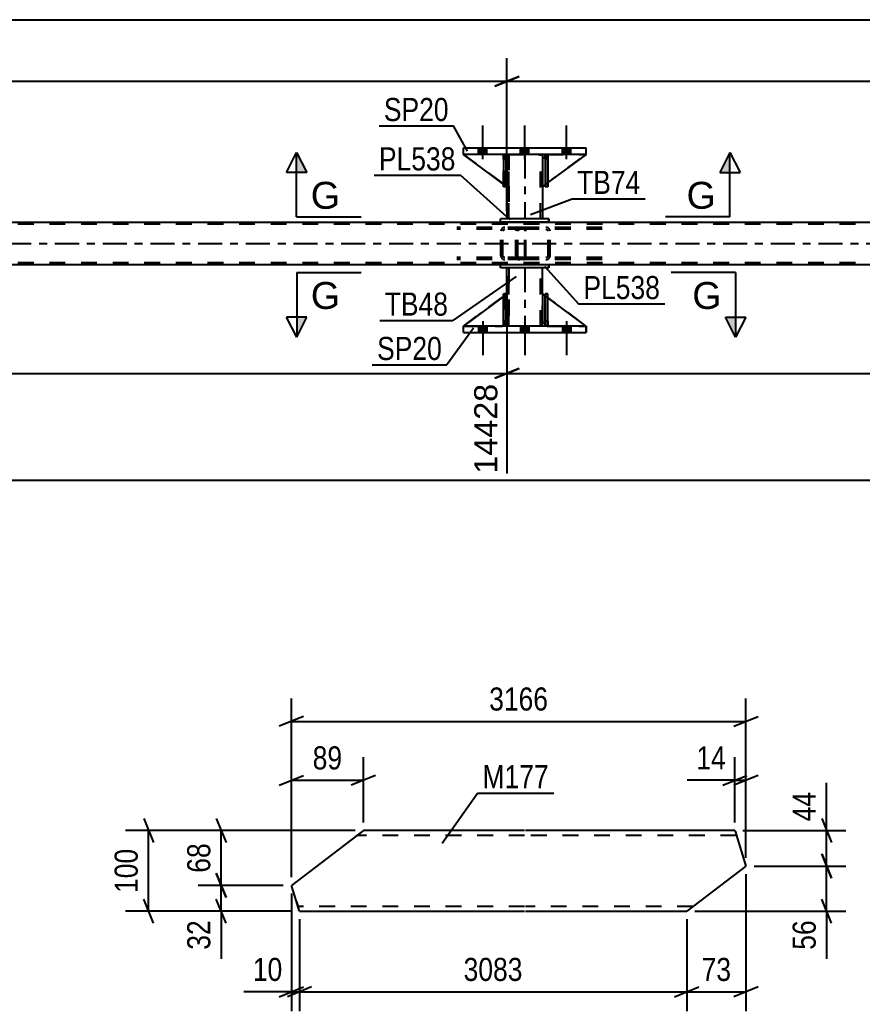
# Model space of a CAD drawing. Header units: millimetres. Extents: x 0 to 841, y 0 to 594.
# Drawn here: x 527.7 to 632.2, y 151.1 to 274 of the extents above; entities that cross this region are included whole.
import ezdxf

# ---------------------------------------------------------------- set-up
doc = ezdxf.new("R2010")
doc.units = ezdxf.units.MM
doc.linetypes.add('DXK_LINE_DOT2', pattern=[3.9198, 1.9599, -1.9599])
doc.linetypes.add('DXK_LINE_DOT3', pattern=[5.9187, 2.979, -0.9799, 0.9799, -0.9799])
doc.styles.add('Arial', font='ARIAL.TTF', dxfattribs={"height": 0.2})
doc.styles.add('Arial Narrow', font='ARIALN.TTF', dxfattribs={"height": 0.2})

# ---------------------------------------------------------------- blocks, each defined once
blk = doc.blocks.new('Part-318464264-4550 - 4418')
at = {"color": 2, "linetype": 'Continuous'}
for p, q in [((70.4, 248.89), (729.33, 248.89)), ((587.32, 243.61), (337.92, 243.61)), ((729.33, 243.61), (593.32, 243.61))]:
    blk.add_line(p, q, dxfattribs=at)
at = {"color": 7, "linetype": 'DXK_LINE_DOT2'}
for p, q in [((729.33, 248.65), (70.4, 248.65)), ((729.33, 243.85), (70.4, 243.85)), ((593.32, 243.61), (587.32, 243.61))]:
    blk.add_line(p, q, dxfattribs=at)
at = {"color": 7, "linetype": 'DXK_LINE_DOT3'}
blk.add_line((70.4, 246.25), (729.33, 246.25), dxfattribs=at)
blk = doc.blocks.new('Part-318464264-4567 - 4418')
at = {"color": 2, "linetype": 'Continuous'}
for p, q in [((592.87, 236.01), (592.87, 240.01)), ((592.87, 240.01), (593.19, 240.01)), ((593.19, 236.01), (593.19, 240.01)), ((592.87, 236.01), (592.87, 236.01)), ((593.19, 236.01), (592.87, 236.01))]:
    blk.add_line(p, q, dxfattribs=at)
at = {"color": 7, "linetype": 'DXK_LINE_DOT2'}
for p, q in [((592.87, 240.01), (592.87, 236.61)), ((593.19, 236.61), (593.19, 240.01)), ((592.87, 236.61), (592.87, 236.01)), ((592.87, 236.61), (593.19, 236.61)), ((593.19, 236.01), (593.19, 236.61)), ((592.87, 236.01), (592.87, 236.01)), ((593.19, 236.01), (593.19, 236.01)), ((593.19, 236.01), (593.19, 236.01))]:
    blk.add_line(p, q, dxfattribs=at)
blk = doc.blocks.new('Part-318464264-4439 - 4418')
at = {"color": 2, "linetype": 'Continuous'}
for p, q in [((588.12, 257.29), (588.12, 256.69)), ((592.52, 257.29), (592.52, 256.69)), ((592.52, 257.29), (592.52, 256.69)), ((588.12, 253.29), (588.12, 249.29)), ((592.52, 253.29), (592.52, 249.29)), ((592.52, 253.29), (592.52, 249.29))]:
    blk.add_line(p, q, dxfattribs=at)
at = {"color": 7, "linetype": 'DXK_LINE_DOT2'}
for p, q in [((588.12, 257.29), (592.52, 257.29)), ((588.12, 257.29), (588.12, 249.29)), ((588.36, 249.29), (588.36, 257.29)), ((588.36, 257.29), (588.36, 249.29)), ((592.28, 249.29), (592.28, 257.29)), ((592.28, 249.29), (592.28, 257.29)), ((588.12, 256.69), (588.12, 253.29)), ((592.52, 256.69), (592.52, 253.29)), ((592.52, 256.69), (592.52, 253.29)), ((592.52, 249.29), (588.12, 249.29))]:
    blk.add_line(p, q, dxfattribs=at)
at = {"color": 7, "linetype": 'DXK_LINE_DOT3'}
blk.add_line((590.32, 257.29), (590.32, 249.29), dxfattribs=at)
blk = doc.blocks.new('Part-318464264-4423 - 4418')
at = {"color": 2, "linetype": 'Continuous'}
for p, q in [((592.52, 240.01), (592.52, 240.01)), ((592.52, 240.01), (592.52, 236.61)), ((592.87, 239.75), (592.52, 240.01)), ((597.92, 236.01), (593.19, 239.51)), ((592.52, 236.61), (592.52, 236.61)), ((592.87, 236.25), (592.52, 236.61)), ((597.92, 236.01), (597.92, 236.01))]:
    blk.add_line(p, q, dxfattribs=at)
at = {"color": 7, "linetype": 'DXK_LINE_DOT2'}
for p, q in [((592.52, 236.61), (592.52, 240.01)), ((592.52, 240.01), (597.92, 236.01)), ((593.19, 239.51), (592.87, 239.75)), ((593.12, 236.01), (592.52, 236.61)), ((593.12, 236.01), (592.87, 236.25)), ((593.12, 236.01), (597.92, 236.01)), ((597.92, 236.01), (597.92, 236.01))]:
    blk.add_line(p, q, dxfattribs=at)
blk = doc.blocks.new('Part-318464264-4424 - 4418')
at = {"color": 7, "linetype": 'DXK_LINE_DOT2'}
for p, q in [((592.52, 236.61), (592.52, 240.01)), ((592.52, 240.01), (597.92, 236.01)), ((592.52, 240.01), (592.52, 240.01)), ((592.52, 240.01), (592.52, 236.61)), ((597.92, 236.01), (592.52, 240.01)), ((593.12, 236.01), (592.52, 236.61)), ((592.52, 236.61), (592.52, 236.61)), ((592.52, 236.61), (593.12, 236.01)), ((593.12, 236.01), (597.92, 236.01))]:
    blk.add_line(p, q, dxfattribs=at)
at = {"color": 2, "linetype": 'Continuous'}
blk.add_line((597.92, 236.01), (597.92, 236.01), dxfattribs=at)
blk = doc.blocks.new('Part-318464264-4569 - 4418')
at = {"color": 7, "linetype": 'DXK_LINE_DOT2'}
for p, q in [((593.19, 240.01), (592.88, 240.01)), ((592.88, 236.61), (592.88, 240.01)), ((592.88, 236.01), (592.88, 240.01)), ((593.2, 236.01), (593.2, 240.01)), ((593.2, 236.61), (593.2, 239.51)), ((593.2, 236.61), (592.88, 236.61)), ((592.88, 236.01), (592.88, 236.61)), ((593.2, 236.61), (593.2, 236.01)), ((593.2, 236.01), (592.88, 236.01)), ((593.2, 236.01), (593.2, 236.01))]:
    blk.add_line(p, q, dxfattribs=at)
at = {"color": 2, "linetype": 'Continuous'}
for p, q in [((593.2, 240.01), (593.19, 240.01)), ((593.2, 239.51), (593.2, 240.01))]:
    blk.add_line(p, q, dxfattribs=at)
blk = doc.blocks.new('Bolt-318464264-4449 - 4418')
at = {"linetype": 'Continuous'}
for points in [[(585.64, 258.09), (584.6, 258.09), (584.6, 257.29), (585.64, 257.29)], [(585.64, 258.09), (584.6, 258.09), (584.6, 257.29), (585.64, 257.29)], [(585.64, 258.09), (584.6, 258.09), (584.6, 257.29), (585.64, 257.29)], [(590.84, 258.09), (589.8, 258.09), (589.8, 257.29), (590.84, 257.29)], [(590.84, 258.09), (589.8, 258.09), (589.8, 257.29), (590.84, 257.29)], [(596.04, 258.09), (595, 258.09), (595, 257.29), (596.04, 257.29)], [(596.04, 258.09), (595, 258.09), (595, 257.29), (596.04, 257.29)], [(596.04, 258.09), (595, 258.09), (595, 257.29), (596.04, 257.29)]]:
    blk.add_hatch(color=1, dxfattribs=at).paths.add_polyline_path(points)
at = {"color": 1, "linetype": 'Continuous'}
for p, q in [((585.12, 256.69), (585.12, 260.89)), ((585.12, 256.69), (585.12, 260.89)), ((585.12, 256.69), (585.12, 260.89)), ((590.32, 256.69), (590.32, 260.89)), ((590.32, 256.69), (590.32, 260.89)), ((595.52, 256.69), (595.52, 260.89)), ((595.52, 256.69), (595.52, 260.89)), ((595.52, 256.69), (595.52, 260.89)), ((584.6, 257.29), (584.6, 258.09)), ((584.6, 257.29), (584.6, 258.09)), ((584.6, 257.29), (584.6, 258.09)), ((585.64, 257.29), (585.64, 258.09)), ((585.64, 257.29), (585.64, 258.09)), ((585.64, 257.29), (585.64, 258.09)), ((589.8, 257.29), (589.8, 258.09)), ((589.8, 257.29), (589.8, 258.09)), ((590.84, 257.29), (590.84, 258.09)), ((590.84, 257.29), (590.84, 258.09)), ((595, 257.29), (595, 258.09)), ((595, 257.29), (595, 258.09)), ((595, 257.29), (595, 258.09)), ((596.04, 257.29), (596.04, 258.09)), ((596.04, 257.29), (596.04, 258.09)), ((596.04, 257.29), (596.04, 258.09))]:
    blk.add_line(p, q, dxfattribs=at)
blk = doc.blocks.new('Part-318464264-4580 - 4418')
at = {"color": 7, "linetype": 'DXK_LINE_DOT2'}
for p, q in [((587.68, 256.69), (587.68, 257.29)), ((587.68, 257.29), (587.68, 257.29)), ((587.68, 257.29), (587.68, 253.29)), ((588, 257.29), (587.68, 257.29)), ((588, 253.29), (588, 257.29)), ((587.68, 253.29), (587.68, 256.69)), ((587.68, 256.69), (588, 256.69)), ((588, 256.81), (588, 256.69)), ((588, 256.69), (588, 253.38)), ((587.99, 253.29), (587.68, 253.29))]:
    blk.add_line(p, q, dxfattribs=at)
at = {"color": 2, "linetype": 'Continuous'}
for p, q in [((588, 257.29), (588, 256.81)), ((588, 253.29), (587.99, 253.29)), ((588, 253.38), (588, 253.29))]:
    blk.add_line(p, q, dxfattribs=at)
blk = doc.blocks.new('Part-318464264-4452 - 4418')
at = {"color": 7, "linetype": 'DXK_LINE_DOT2'}
for p, q in [((590.2, 248.25), (581.88, 248.25)), ((590.2, 248.01), (581.88, 248.01)), ((587.4, 247.95), (587.36, 247.77)), ((587.36, 244.73), (587.36, 247.77)), ((587.61, 247.77), (587.63, 247.86)), ((587.61, 244.73), (587.61, 247.77)), ((587.63, 247.86), (587.68, 247.94)), ((587.86, 248.25), (587.67, 248.21)), ((587.68, 247.94), (587.77, 247.99)), ((587.77, 247.99), (587.86, 248.01)), ((589.2, 248.01), (589.2, 248.25)), ((590.3, 248.21), (590.2, 248.25)), ((590.2, 248.01), (590.25, 247.99)), ((590.25, 247.99), (590.29, 247.94)), ((590.29, 247.94), (590.32, 247.86)), ((590.39, 248.11), (590.3, 248.21)), ((590.32, 247.86), (590.33, 247.77)), ((590.33, 244.73), (590.33, 247.77)), ((590.45, 247.95), (590.39, 248.11)), ((590.47, 247.77), (590.45, 247.95)), ((590.47, 244.73), (590.47, 247.77)), ((587.36, 244.73), (587.4, 244.54)), ((587.63, 244.64), (587.61, 244.73)), ((587.68, 244.56), (587.63, 244.64)), ((590.32, 244.64), (590.29, 244.56)), ((590.33, 244.73), (590.32, 244.64)), ((590.45, 244.54), (590.47, 244.73)), ((590.2, 244.49), (581.88, 244.49)), ((590.2, 244.25), (581.88, 244.25)), ((587.67, 244.28), (587.86, 244.25)), ((587.77, 244.51), (587.68, 244.56)), ((587.86, 244.49), (587.77, 244.51)), ((589.2, 244.25), (589.2, 244.49)), ((590.25, 244.51), (590.2, 244.49)), ((590.2, 244.25), (590.3, 244.28)), ((590.29, 244.56), (590.25, 244.51)), ((590.3, 244.28), (590.39, 244.39)), ((590.39, 244.39), (590.45, 244.54))]:
    blk.add_line(p, q, dxfattribs=at)
for centre, start, end in [((587.85, 247.75), 111.1941, 156.1506), ((587.85, 244.74), 203.8494, 248.8059)]:
    blk.add_arc(centre, 0.492, start, end, dxfattribs=at)
blk = doc.blocks.new('Part-318464264-4581 - 4418')
at = {"color": 2, "linetype": 'Continuous'}
for p, q in [((587.67, 253.62), (582.72, 257.29)), ((587.67, 257.13), (587.52, 257.29)), ((588.12, 256.69), (587.99, 256.81)), ((588.12, 256.69), (588.12, 256.69)), ((588.12, 253.29), (588.12, 256.69)), ((588.12, 253.29), (587.99, 253.38)), ((588.12, 253.29), (588.12, 253.29))]:
    blk.add_line(p, q, dxfattribs=at)
at = {"color": 7, "linetype": 'DXK_LINE_DOT2'}
for p, q in [((588.12, 253.29), (582.72, 257.29)), ((587.52, 257.29), (582.72, 257.29)), ((587.52, 257.29), (588.12, 256.69)), ((587.99, 256.81), (587.67, 257.13)), ((588.12, 256.69), (588.12, 253.29)), ((587.99, 253.38), (587.67, 253.62))]:
    blk.add_line(p, q, dxfattribs=at)
blk = doc.blocks.new('Part-318464264-4582 - 4418')
at = {"color": 7, "linetype": 'DXK_LINE_DOT2'}
for p, q in [((588.12, 253.29), (582.72, 257.29)), ((587.52, 257.29), (582.72, 257.29)), ((582.72, 257.29), (588.12, 253.29)), ((587.52, 257.29), (588.12, 256.69)), ((588.12, 256.69), (587.52, 257.29)), ((588.12, 256.69), (588.12, 253.29)), ((588.12, 256.69), (588.12, 256.69)), ((588.12, 253.29), (588.12, 256.69)), ((588.12, 253.29), (588.12, 253.29))]:
    blk.add_line(p, q, dxfattribs=at)
blk = doc.blocks.new('Part-318464264-4464 - 4418')
at = {"color": 2, "linetype": 'Continuous'}
for p, q in [((593.19, 257.29), (592.87, 257.29)), ((592.87, 257.29), (592.87, 253.29)), ((593.19, 257.29), (593.19, 257.29)), ((593.19, 257.29), (593.19, 253.29)), ((593.19, 253.29), (592.87, 253.29))]:
    blk.add_line(p, q, dxfattribs=at)
at = {"color": 7, "linetype": 'DXK_LINE_DOT2'}
for p, q in [((592.87, 256.69), (592.87, 257.29)), ((592.87, 257.29), (592.87, 257.29)), ((593.19, 256.69), (593.19, 257.29)), ((593.19, 257.29), (593.19, 257.29)), ((593.19, 257.29), (593.19, 257.29)), ((593.19, 256.69), (592.87, 256.69)), ((592.87, 256.69), (592.87, 253.29)), ((593.19, 253.29), (593.19, 256.69))]:
    blk.add_line(p, q, dxfattribs=at)
blk = doc.blocks.new('Part-318464264-4466 - 4418')
at = {"color": 7, "linetype": 'DXK_LINE_DOT2'}
for p, q in [((592.88, 256.69), (592.88, 257.29)), ((592.88, 257.29), (592.88, 257.29)), ((592.88, 257.29), (592.88, 253.29)), ((593.2, 257.29), (592.88, 257.29)), ((593.2, 256.69), (593.2, 257.29)), ((593.2, 253.29), (593.2, 257.29)), ((592.88, 253.29), (592.88, 256.69)), ((592.88, 256.69), (593.2, 256.69)), ((593.2, 256.69), (593.2, 253.79)), ((593.19, 253.29), (592.88, 253.29))]:
    blk.add_line(p, q, dxfattribs=at)
at = {"color": 2, "linetype": 'Continuous'}
for p, q in [((593.2, 253.29), (593.19, 253.29)), ((593.2, 253.79), (593.2, 253.29))]:
    blk.add_line(p, q, dxfattribs=at)
blk = doc.blocks.new('Bolt-318464264-4532 - 4418')
at = {"linetype": 'Continuous'}
for points in [[(584.6, 235.21), (585.64, 235.21), (585.64, 236.01), (584.6, 236.01)], [(584.6, 235.21), (585.64, 235.21), (585.64, 236.01), (584.6, 236.01)], [(584.6, 235.21), (585.64, 235.21), (585.64, 236.01), (584.6, 236.01)], [(589.8, 235.21), (590.84, 235.21), (590.84, 236.01), (589.8, 236.01)], [(589.8, 235.21), (590.84, 235.21), (590.84, 236.01), (589.8, 236.01)], [(595, 235.21), (596.04, 235.21), (596.04, 236.01), (595, 236.01)], [(595, 235.21), (596.04, 235.21), (596.04, 236.01), (595, 236.01)], [(595, 235.21), (596.04, 235.21), (596.04, 236.01), (595, 236.01)]]:
    blk.add_hatch(color=1, dxfattribs=at).paths.add_polyline_path(points)
at = {"color": 1, "linetype": 'Continuous'}
for p, q in [((585.12, 236.61), (585.12, 232.41)), ((585.12, 236.61), (585.12, 232.41)), ((585.12, 236.61), (585.12, 232.41)), ((590.32, 236.61), (590.32, 232.41)), ((590.32, 236.61), (590.32, 232.41)), ((595.52, 236.61), (595.52, 232.41)), ((595.52, 236.61), (595.52, 232.41)), ((595.52, 236.61), (595.52, 232.41)), ((584.6, 236.01), (584.6, 235.21)), ((584.6, 236.01), (584.6, 235.21)), ((584.6, 236.01), (584.6, 235.21)), ((585.64, 236.01), (585.64, 235.21)), ((585.64, 236.01), (585.64, 235.21)), ((585.64, 236.01), (585.64, 235.21)), ((589.8, 236.01), (589.8, 235.21)), ((589.8, 236.01), (589.8, 235.21)), ((590.84, 236.01), (590.84, 235.21)), ((590.84, 236.01), (590.84, 235.21)), ((595, 236.01), (595, 235.21)), ((595, 236.01), (595, 235.21)), ((595, 236.01), (595, 235.21)), ((596.04, 236.01), (596.04, 235.21)), ((596.04, 236.01), (596.04, 235.21)), ((596.04, 236.01), (596.04, 235.21))]:
    blk.add_line(p, q, dxfattribs=at)
blk = doc.blocks.new('Part-318464264-4473 - 4418')
at = {"color": 2, "linetype": 'Continuous'}
for p, q in [((588.12, 240.01), (588.12, 243.21)), ((592.52, 240.01), (592.52, 243.21)), ((592.52, 240.01), (592.52, 243.21)), ((588.12, 236.01), (588.12, 236.61)), ((592.52, 236.01), (592.52, 236.61)), ((592.52, 236.01), (592.52, 236.61))]:
    blk.add_line(p, q, dxfattribs=at)
at = {"color": 7, "linetype": 'DXK_LINE_DOT2'}
for p, q in [((592.52, 243.21), (588.12, 243.21)), ((588.12, 236.01), (588.12, 243.21)), ((588.36, 236.01), (588.36, 243.21)), ((588.36, 243.21), (588.36, 236.01)), ((592.28, 236.01), (592.28, 243.21)), ((592.28, 236.01), (592.28, 243.21)), ((588.12, 236.61), (588.12, 240.01)), ((592.52, 236.61), (592.52, 240.01)), ((592.52, 236.61), (592.52, 240.01)), ((592.52, 236.01), (588.12, 236.01))]:
    blk.add_line(p, q, dxfattribs=at)
at = {"color": 7, "linetype": 'DXK_LINE_DOT3'}
blk.add_line((590.32, 243.21), (590.32, 236.01), dxfattribs=at)
blk = doc.blocks.new('Part-318464264-4496 - 4418')
at = {"color": 2, "linetype": 'Continuous'}
for p, q in [((587.99, 257.29), (587.67, 257.29)), ((587.67, 257.29), (587.67, 253.29)), ((587.99, 257.29), (587.99, 257.29)), ((587.99, 257.29), (587.99, 253.29)), ((587.99, 253.29), (587.67, 253.29))]:
    blk.add_line(p, q, dxfattribs=at)
at = {"color": 7, "linetype": 'DXK_LINE_DOT2'}
for p, q in [((587.67, 256.69), (587.67, 257.29)), ((587.67, 257.29), (587.67, 257.29)), ((587.99, 256.69), (587.99, 257.29)), ((587.99, 257.29), (587.99, 257.29)), ((587.99, 257.29), (587.99, 257.29)), ((587.99, 256.69), (587.67, 256.69)), ((587.67, 256.69), (587.67, 253.29)), ((587.99, 253.29), (587.99, 256.69))]:
    blk.add_line(p, q, dxfattribs=at)
blk = doc.blocks.new('Part-318464264-4501 - 4418')
at = {"color": 2, "linetype": 'Continuous'}
for p, q in [((597.92, 236.01), (582.72, 236.01)), ((582.72, 235.21), (582.72, 236.01)), ((582.72, 235.21), (597.92, 235.21)), ((597.92, 236.01), (597.92, 235.21)), ((597.92, 236.01), (597.92, 236.01)), ((597.92, 235.21), (597.92, 236.01)), ((597.92, 235.21), (597.92, 235.21)), ((597.92, 235.21), (597.92, 235.21))]:
    blk.add_line(p, q, dxfattribs=at)
at = {"color": 7, "linetype": 'DXK_LINE_DOT2'}
for p, q in [((582.72, 235.21), (582.72, 236.01)), ((597.92, 236.01), (597.92, 236.01)), ((597.92, 236.01), (597.92, 236.01))]:
    blk.add_line(p, q, dxfattribs=at)
blk = doc.blocks.new('Part-318464264-4643 - 4418')
at = {"color": 7, "linetype": 'DXK_LINE_DOT2'}
for p, q in [((588.12, 240.01), (582.72, 236.01)), ((582.72, 236.01), (588.12, 240.01)), ((588.12, 236.61), (588.12, 240.01)), ((588.12, 240.01), (588.12, 240.01)), ((588.12, 240.01), (588.12, 236.61)), ((587.52, 236.01), (588.12, 236.61)), ((588.12, 236.61), (587.52, 236.01)), ((588.12, 236.61), (588.12, 236.61)), ((582.72, 236.01), (587.52, 236.01))]:
    blk.add_line(p, q, dxfattribs=at)
blk = doc.blocks.new('Part-318464264-4673 - 4418')
at = {"color": 2, "linetype": 'Continuous'}
for p, q in [((593.32, 249.29), (587.32, 249.29)), ((587.32, 248.89), (587.32, 249.29)), ((593.32, 248.89), (587.32, 248.89)), ((593.32, 248.89), (593.32, 249.29)), ((593.32, 249.29), (593.32, 248.89))]:
    blk.add_line(p, q, dxfattribs=at)
at = {"color": 7, "linetype": 'DXK_LINE_DOT2'}
for p, q in [((587.32, 248.89), (587.32, 249.29)), ((593.32, 249.29), (593.32, 249.29)), ((593.32, 249.29), (593.32, 249.29)), ((593.32, 248.89), (593.32, 248.89)), ((593.32, 248.89), (593.32, 248.89))]:
    blk.add_line(p, q, dxfattribs=at)
blk = doc.blocks.new('Part-318464264-4630 - 4418')
at = {"color": 7, "linetype": 'DXK_LINE_DOT2'}
for p, q in [((587.99, 240.01), (587.68, 240.01)), ((587.68, 236.61), (587.68, 240.01)), ((587.68, 236.01), (587.68, 240.01)), ((588, 236.01), (588, 240.01)), ((588, 236.61), (588, 239.91)), ((588, 236.61), (587.68, 236.61)), ((587.68, 236.01), (587.68, 236.61)), ((588, 236.48), (588, 236.61)), ((588, 236.01), (587.68, 236.01)), ((588, 236.01), (588, 236.01))]:
    blk.add_line(p, q, dxfattribs=at)
at = {"color": 2, "linetype": 'Continuous'}
for p, q in [((588, 240.01), (587.99, 240.01)), ((588, 239.91), (588, 240.01)), ((588, 236.01), (588, 236.48))]:
    blk.add_line(p, q, dxfattribs=at)
blk = doc.blocks.new('Part-318464264-4631 - 4418')
at = {"color": 7, "linetype": 'DXK_LINE_DOT2'}
for p, q in [((582.72, 236.01), (588.12, 240.01)), ((587.99, 239.91), (587.67, 239.68)), ((588.12, 240.01), (588.12, 236.61)), ((588.12, 236.61), (587.52, 236.01)), ((587.99, 236.48), (587.67, 236.16)), ((582.72, 236.01), (587.52, 236.01))]:
    blk.add_line(p, q, dxfattribs=at)
at = {"color": 2, "linetype": 'Continuous'}
for p, q in [((588.12, 240.01), (587.99, 239.91)), ((588.12, 236.61), (588.12, 240.01)), ((588.12, 240.01), (588.12, 240.01)), ((587.67, 239.68), (582.72, 236.01)), ((587.67, 236.16), (587.52, 236.01)), ((588.12, 236.61), (587.99, 236.48)), ((588.12, 236.61), (588.12, 236.61))]:
    blk.add_line(p, q, dxfattribs=at)
blk = doc.blocks.new('Part-318464264-4640 - 4418')
at = {"color": 2, "linetype": 'Continuous'}
for p, q in [((587.67, 236.01), (587.67, 240.01)), ((587.67, 240.01), (587.99, 240.01)), ((587.99, 236.01), (587.99, 240.01)), ((587.67, 236.01), (587.67, 236.01)), ((587.99, 236.01), (587.67, 236.01))]:
    blk.add_line(p, q, dxfattribs=at)
at = {"color": 7, "linetype": 'DXK_LINE_DOT2'}
for p, q in [((587.67, 240.01), (587.67, 236.61)), ((587.99, 236.61), (587.99, 240.01)), ((587.67, 236.61), (587.67, 236.01)), ((587.67, 236.61), (587.99, 236.61)), ((587.99, 236.01), (587.99, 236.61)), ((587.67, 236.01), (587.67, 236.01)), ((587.99, 236.01), (587.99, 236.01)), ((587.99, 236.01), (587.99, 236.01))]:
    blk.add_line(p, q, dxfattribs=at)
blk = doc.blocks.new('Part-318464264-4651 - 4418')
at = {"color": 7, "linetype": 'DXK_LINE_DOT2'}
for p, q in [((592.52, 256.69), (593.12, 257.29)), ((597.92, 257.29), (592.52, 253.29)), ((593.12, 257.29), (592.87, 257.04)), ((593.12, 257.29), (597.92, 257.29)), ((597.92, 257.29), (597.92, 257.29)), ((592.52, 253.29), (592.52, 256.69)), ((593.19, 253.79), (592.87, 253.55))]:
    blk.add_line(p, q, dxfattribs=at)
at = {"color": 2, "linetype": 'Continuous'}
for p, q in [((592.87, 257.04), (592.52, 256.69)), ((597.92, 257.29), (593.19, 253.79)), ((597.92, 257.29), (597.92, 257.29)), ((592.52, 256.69), (592.52, 253.29)), ((592.52, 256.69), (592.52, 256.69)), ((592.87, 253.55), (592.52, 253.29)), ((592.52, 253.29), (592.52, 253.29))]:
    blk.add_line(p, q, dxfattribs=at)
blk = doc.blocks.new('Part-318464264-4652 - 4418')
at = {"color": 7, "linetype": 'DXK_LINE_DOT2'}
for p, q in [((593.12, 257.29), (592.52, 256.69)), ((592.52, 253.29), (597.92, 257.29)), ((592.52, 256.69), (593.12, 257.29)), ((597.92, 257.29), (592.52, 253.29)), ((593.12, 257.29), (597.92, 257.29)), ((592.52, 256.69), (592.52, 253.29)), ((592.52, 256.69), (592.52, 256.69)), ((592.52, 253.29), (592.52, 256.69)), ((592.52, 253.29), (592.52, 253.29))]:
    blk.add_line(p, q, dxfattribs=at)
at = {"color": 2, "linetype": 'Continuous'}
blk.add_line((597.92, 257.29), (597.92, 257.29), dxfattribs=at)
blk = doc.blocks.new('Part-318464264-4658 - 4418')
at = {"color": 2, "linetype": 'Continuous'}
for p, q in [((582.72, 257.29), (582.72, 258.09)), ((582.72, 258.09), (597.92, 258.09)), ((597.92, 257.29), (582.72, 257.29)), ((597.92, 258.09), (597.92, 258.09)), ((597.92, 258.09), (597.92, 258.09)), ((597.92, 257.29), (597.92, 258.09)), ((597.92, 257.29), (597.92, 258.09)), ((597.92, 257.29), (597.92, 257.29))]:
    blk.add_line(p, q, dxfattribs=at)
at = {"color": 7, "linetype": 'DXK_LINE_DOT2'}
for p, q in [((582.72, 257.29), (582.72, 258.09)), ((597.92, 257.29), (597.92, 257.29)), ((597.92, 257.29), (597.92, 257.29)), ((597.92, 257.29), (597.92, 257.29))]:
    blk.add_line(p, q, dxfattribs=at)
blk = doc.blocks.new('Part-318464264-4678 - 4418')
at = {"color": 2, "linetype": 'Continuous'}
for p, q in [((593.32, 243.61), (587.32, 243.61)), ((587.32, 243.21), (587.32, 243.61)), ((593.32, 243.21), (593.32, 243.61)), ((593.32, 243.61), (593.32, 243.21)), ((593.32, 243.21), (587.32, 243.21))]:
    blk.add_line(p, q, dxfattribs=at)
at = {"color": 7, "linetype": 'DXK_LINE_DOT2'}
for p, q in [((587.32, 243.21), (587.32, 243.61)), ((593.32, 243.61), (593.32, 243.61)), ((593.32, 243.61), (593.32, 243.61)), ((593.32, 243.21), (593.32, 243.21)), ((593.32, 243.21), (593.32, 243.21))]:
    blk.add_line(p, q, dxfattribs=at)
blk = doc.blocks.new('Part-318464264-4711 - 4418')
at = {"color": 7, "linetype": 'DXK_LINE_DOT2'}
for p, q in [((589.24, 247.95), (589.2, 247.77)), ((589.2, 244.73), (589.2, 247.77)), ((589.46, 247.77), (589.48, 247.86)), ((589.46, 244.73), (589.46, 247.77)), ((589.48, 247.86), (589.53, 247.94)), ((589.72, 248.25), (589.52, 248.21)), ((589.53, 247.94), (589.62, 247.99)), ((589.62, 247.99), (589.72, 248.01)), ((599.94, 248.25), (589.72, 248.25)), ((599.94, 248.01), (589.72, 248.01)), ((593.15, 248.21), (592.95, 248.25)), ((592.95, 248.01), (593.05, 247.99)), ((593.05, 247.99), (593.13, 247.94)), ((593.13, 247.94), (593.19, 247.86)), ((593.19, 247.86), (593.21, 247.77)), ((593.21, 244.73), (593.21, 247.77)), ((593.46, 247.77), (593.42, 247.95)), ((593.46, 244.73), (593.46, 247.77)), ((589.2, 244.73), (589.24, 244.54)), ((589.48, 244.64), (589.46, 244.73)), ((589.53, 244.56), (589.48, 244.64)), ((593.19, 244.64), (593.13, 244.56)), ((593.21, 244.73), (593.19, 244.64)), ((593.42, 244.54), (593.46, 244.73)), ((589.52, 244.28), (589.72, 244.25)), ((589.62, 244.51), (589.53, 244.56)), ((589.72, 244.49), (589.62, 244.51)), ((599.94, 244.49), (589.72, 244.49)), ((599.94, 244.25), (589.72, 244.25)), ((593.05, 244.51), (592.95, 244.49)), ((592.95, 244.25), (593.15, 244.28)), ((593.13, 244.56), (593.05, 244.51))]:
    blk.add_line(p, q, dxfattribs=at)
for centre, start, end in [((589.7, 247.75), 110.7583, 155.6801), ((592.97, 247.75), 24.3199, 69.2417), ((589.7, 244.75), 204.3199, 249.2417), ((592.97, 244.75), 290.7583, 335.6801)]:
    blk.add_arc(centre, 0.496, start, end, dxfattribs=at)
blk = doc.blocks.new('Part-318464264-12436 - 12435')
at = {"color": 2, "linetype": 'Continuous'}
for p, q in [((570.31, 173.45), (568.74, 172.25)), ((590.31, 173.45), (570.31, 173.45)), ((616.38, 173.45), (590.41, 173.45)), ((616.38, 173.45), (616.41, 173.36)), ((616.41, 173.36), (617.76, 169.05)), ((568.74, 172.25), (561.38, 166.65)), ((617.76, 169.05), (610.41, 163.45)), ((562, 164.65), (561.38, 166.65)), ((562.35, 163.54), (562, 164.65)), ((562.38, 163.45), (562.35, 163.54)), ((562.38, 163.45), (590.31, 163.45)), ((590.41, 163.45), (610.41, 163.45))]:
    blk.add_line(p, q, dxfattribs=at)
at = {"color": 7, "linetype": 'DXK_LINE_DOT2'}
for p, q in [((570.31, 173.45), (569.34, 172.71)), ((590.31, 172.85), (569.53, 172.85)), ((616.57, 172.85), (590.41, 172.85)), ((562, 164.65), (562.27, 163.8)), ((590.31, 164.05), (562.19, 164.05)), ((611.2, 164.05), (590.41, 164.05))]:
    blk.add_line(p, q, dxfattribs=at)
blk = doc.blocks.new('StraightDimension-318464264-4717 - 4418')
at = {"color": 7, "linetype": 'Continuous'}
blk.add_line((61.14, 216.88), (738.59, 216.88), dxfattribs=at)
blk = doc.blocks.new('StraightDimension-318464264-4728 - 4418')
at = {"color": 7, "linetype": 'Continuous'}
for p, q in [((737.95, 243.64), (737.95, 217.71)), ((588.12, 242.21), (588.12, 217.71)), ((589.62, 230.73), (586.62, 229.53)), ((588.12, 230.13), (737.95, 230.13)), ((736.45, 229.53), (739.45, 230.73))]:
    blk.add_line(p, q, dxfattribs=at)
at = {"color": 0}
blk.add_wipeout([(668.08, 230.88), (668.08, 235.08), (657.99, 235.08), (657.99, 230.88)], dxfattribs=at)
at = {"color": 3, "style": 'Arial'}
blk.add_text('3899', height=2.865, dxfattribs=at).set_placement((658.59, 231.48))
at = {"color": 0, "linetype": 'Continuous'}
blk.add_wipeout([(737.35, 229.43), (733.15, 229.43), (733.15, 217.11), (737.35, 217.11)], dxfattribs=at)
at = {"color": 3, "linetype": 'Continuous', "style": 'Arial'}
blk.add_text('18326', height=2.865, rotation=90.0002, dxfattribs=at).set_placement((736.75, 217.71))
blk = doc.blocks.new('StraightDimension-318464264-4744 - 4418')
at = {"color": 7, "linetype": 'Continuous'}
for p, q in [((588.12, 242.21), (588.12, 217.71)), ((332.72, 230.13), (588.12, 230.13)), ((586.62, 229.53), (589.62, 230.73))]:
    blk.add_line(p, q, dxfattribs=at)
at = {"color": 0, "linetype": 'Continuous'}
blk.add_wipeout([(587.52, 229.43), (583.32, 229.43), (583.32, 217.11), (587.52, 217.11)], dxfattribs=at)
at = {"color": 3, "linetype": 'Continuous', "style": 'Arial'}
blk.add_text('14428', height=2.865, rotation=90.0002, dxfattribs=at).set_placement((586.92, 217.71))
blk = doc.blocks.new('StraightDimension-318464264-4787 - 4418')
at = {"color": 7, "linetype": 'Continuous'}
for p, q in [((588.12, 250.29), (588.12, 269.21)), ((737.95, 249.28), (737.95, 269.21)), ((589.62, 266.96), (586.62, 265.76)), ((736.45, 265.76), (739.45, 266.96)), ((588.12, 266.36), (737.95, 266.36))]:
    blk.add_line(p, q, dxfattribs=at)
at = {"color": 0}
blk.add_wipeout([(668.08, 267.11), (668.08, 271.31), (657.99, 271.31), (657.99, 267.11)], dxfattribs=at)
at = {"color": 3, "style": 'Arial'}
blk.add_text('3899', height=2.865, dxfattribs=at).set_placement((658.59, 267.71))
blk = doc.blocks.new('StraightDimension-318464264-4803 - 4418')
at = {"color": 7, "linetype": 'Continuous'}
for p, q in [((588.12, 250.29), (588.12, 269.21)), ((586.62, 265.76), (589.62, 266.96)), ((332.72, 266.36), (588.12, 266.36))]:
    blk.add_line(p, q, dxfattribs=at)
blk = doc.blocks.new('StraightDimension-318464264-12187 - 4418')
at = {"color": 7, "linetype": 'Continuous'}
blk.add_line((61.78, 273.98), (737.95, 273.98), dxfattribs=at)
blk = doc.blocks.new('StraightDimension-318464264-12603 - 12435')
at = {"color": 7, "linetype": 'Continuous'}
for p, q in [((627.76, 173.45), (627.76, 179.36)), ((627.76, 173.45), (627.76, 179.36)), ((627.16, 174.95), (628.36, 171.95)), ((617.38, 173.45), (630.16, 173.45)), ((627.76, 169.05), (627.76, 173.45)), ((628.36, 167.55), (627.16, 170.55)), ((618.76, 169.05), (630.16, 169.05))]:
    blk.add_line(p, q, dxfattribs=at)
at = {"color": 0}
blk.add_wipeout([(627.01, 178.83), (622.81, 178.83), (622.81, 173.98), (627.01, 173.98)], dxfattribs=at)
at = {"color": 3, "style": 'Arial Narrow'}
blk.add_text('44', height=2.863, rotation=90.0002, dxfattribs=at).set_placement((626.41, 174.58))
blk = doc.blocks.new('StraightDimension-318464264-13253 - 12435')
at = {"color": 7, "linetype": 'Continuous'}
for p, q in [((617.76, 168.05), (617.76, 151.05)), ((610.41, 162.45), (610.41, 151.05)), ((608.91, 152.85), (611.91, 154.05)), ((619.26, 154.05), (616.26, 152.85)), ((610.41, 153.45), (617.76, 153.45))]:
    blk.add_line(p, q, dxfattribs=at)
at = {"color": 0}
blk.add_wipeout([(616.51, 154.2), (616.51, 158.4), (611.66, 158.4), (611.66, 154.2)], dxfattribs=at)
at = {"color": 3, "style": 'Arial Narrow'}
blk.add_text('73', height=2.863, dxfattribs=at).set_placement((612.26, 154.8))
blk = doc.blocks.new('StraightDimension-318464264-12595 - 12435')
at = {"color": 7, "linetype": 'Continuous'}
for p, q in [((552.07, 174.95), (553.27, 171.95)), ((569.31, 173.45), (549.82, 173.45)), ((552.67, 166.65), (552.67, 173.45)), ((553.27, 165.15), (552.07, 168.15)), ((560.38, 166.65), (549.82, 166.65))]:
    blk.add_line(p, q, dxfattribs=at)
at = {"color": 0}
blk.add_wipeout([(551.92, 172.48), (547.72, 172.48), (547.72, 167.62), (551.92, 167.62)], dxfattribs=at)
at = {"color": 3, "style": 'Arial Narrow'}
blk.add_text('68', height=2.863, rotation=90.0002, dxfattribs=at).set_placement((551.32, 168.22))
blk = doc.blocks.new('StraightDimension-318464264-12587 - 12435')
at = {"color": 7, "linetype": 'Continuous'}
for p, q in [((616.38, 174.45), (616.38, 182.53)), ((617.76, 170.05), (617.76, 182.53)), ((616.38, 179.68), (610.48, 179.68)), ((616.38, 179.68), (610.48, 179.68)), ((614.88, 179.08), (617.88, 180.28)), ((619.26, 180.28), (616.26, 179.08)), ((616.38, 179.68), (617.76, 179.68))]:
    blk.add_line(p, q, dxfattribs=at)
at = {"color": 0}
blk.add_wipeout([(615.86, 180.43), (615.86, 184.63), (611, 184.63), (611, 180.43)], dxfattribs=at)
at = {"color": 3, "style": 'Arial Narrow'}
blk.add_text('14', height=2.863, dxfattribs=at).set_placement((611.6, 181.03))
blk = doc.blocks.new('StraightDimension-318464264-12591 - 12435')
at = {"color": 7, "linetype": 'Continuous'}
for p, q in [((561.38, 167.65), (561.38, 182.53)), ((570.31, 174.45), (570.31, 182.53)), ((559.88, 179.08), (562.88, 180.28)), ((561.38, 179.68), (570.31, 179.68)), ((571.81, 180.28), (568.81, 179.08))]:
    blk.add_line(p, q, dxfattribs=at)
at = {"color": 0}
blk.add_wipeout([(568.28, 180.43), (568.28, 184.63), (563.42, 184.63), (563.42, 180.43)], dxfattribs=at)
at = {"color": 3, "style": 'Arial Narrow'}
blk.add_text('89', height=2.863, dxfattribs=at).set_placement((564.02, 181.03))
blk = doc.blocks.new('StraightDimension-318464264-13254 - 12435')
at = {"color": 7, "linetype": 'Continuous'}
for p, q in [((562.38, 162.45), (562.38, 151.05)), ((610.41, 162.45), (610.41, 151.05)), ((563.88, 154.05), (560.88, 152.85)), ((608.91, 152.85), (611.91, 154.05)), ((562.38, 153.45), (610.41, 153.45))]:
    blk.add_line(p, q, dxfattribs=at)
at = {"color": 0}
blk.add_wipeout([(590.65, 154.2), (590.65, 158.4), (582.14, 158.4), (582.14, 154.2)], dxfattribs=at)
at = {"color": 3, "style": 'Arial Narrow'}
blk.add_text('3083', height=2.863, dxfattribs=at).set_placement((582.74, 154.8))
blk = doc.blocks.new('StraightDimension-318464264-12604 - 12435')
at = {"color": 7, "linetype": 'Continuous'}
for p, q in [((627.16, 170.55), (628.36, 167.55)), ((618.76, 169.05), (630.16, 169.05)), ((627.76, 163.45), (627.76, 169.05)), ((628.36, 161.95), (627.16, 164.95)), ((611.41, 163.45), (630.16, 163.45)), ((627.76, 163.45), (627.76, 157.55)), ((627.76, 163.45), (627.76, 157.55))]:
    blk.add_line(p, q, dxfattribs=at)
at = {"color": 0}
blk.add_wipeout([(627.01, 162.93), (622.81, 162.93), (622.81, 158.07), (627.01, 158.07)], dxfattribs=at)
at = {"color": 3, "style": 'Arial Narrow'}
blk.add_text('56', height=2.863, rotation=90.0002, dxfattribs=at).set_placement((626.41, 158.67))
blk = doc.blocks.new('StraightDimension-318464264-12596 - 12435')
at = {"color": 7, "linetype": 'Continuous'}
for p, q in [((552.07, 168.15), (553.27, 165.15)), ((560.38, 166.65), (549.82, 166.65)), ((552.67, 163.45), (552.67, 166.65)), ((553.27, 161.95), (552.07, 164.95)), ((561.38, 163.45), (549.82, 163.45)), ((552.67, 163.45), (552.67, 157.55)), ((552.67, 163.45), (552.67, 157.55))]:
    blk.add_line(p, q, dxfattribs=at)
at = {"color": 0}
blk.add_wipeout([(551.92, 162.93), (547.72, 162.93), (547.72, 158.07), (551.92, 158.07)], dxfattribs=at)
at = {"color": 3, "style": 'Arial Narrow'}
blk.add_text('32', height=2.863, rotation=90.0002, dxfattribs=at).set_placement((551.32, 158.67))
blk = doc.blocks.new('StraightDimension-318464264-13242 - 12435')
at = {"color": 7, "linetype": 'Continuous'}
for p, q in [((561.38, 167.65), (561.38, 189.83)), ((617.76, 170.05), (617.76, 189.83)), ((562.88, 187.58), (559.88, 186.38)), ((561.38, 186.98), (617.76, 186.98)), ((616.26, 186.38), (619.26, 187.58))]:
    blk.add_line(p, q, dxfattribs=at)
at = {"color": 0}
blk.add_wipeout([(593.83, 187.73), (593.83, 191.93), (585.31, 191.93), (585.31, 187.73)], dxfattribs=at)
at = {"color": 3, "style": 'Arial Narrow'}
blk.add_text('3166', height=2.863, dxfattribs=at).set_placement((585.91, 188.33))
blk = doc.blocks.new('StraightDimension-318464264-13255 - 12435')
at = {"color": 7, "linetype": 'Continuous'}
for p, q in [((561.38, 165.65), (561.38, 151.05)), ((562.38, 162.45), (562.38, 151.05)), ((559.88, 152.85), (562.88, 154.05)), ((563.88, 154.05), (560.88, 152.85)), ((561.38, 153.45), (555.48, 153.45)), ((561.38, 153.45), (555.48, 153.45)), ((561.38, 153.45), (562.38, 153.45))]:
    blk.add_line(p, q, dxfattribs=at)
at = {"color": 0}
blk.add_wipeout([(560.86, 154.2), (560.86, 158.4), (556, 158.4), (556, 154.2)], dxfattribs=at)
at = {"color": 3, "style": 'Arial Narrow'}
blk.add_text('10', height=2.863, dxfattribs=at).set_placement((556.6, 154.8))
blk = doc.blocks.new('StraightDimension-318464264-13312 - 12435')
at = {"color": 7, "linetype": 'Continuous'}
for p, q in [((543.07, 174.95), (544.27, 171.95)), ((569.31, 173.45), (540.82, 173.45)), ((543.67, 163.45), (543.67, 173.45)), ((544.27, 161.95), (543.07, 164.95)), ((561.38, 163.45), (540.82, 163.45))]:
    blk.add_line(p, q, dxfattribs=at)
at = {"color": 0}
blk.add_wipeout([(542.92, 171.79), (538.72, 171.79), (538.72, 165.11), (542.92, 165.11)], dxfattribs=at)
at = {"color": 3, "style": 'Arial Narrow'}
blk.add_text('100', height=2.863, rotation=90.0002, dxfattribs=at).set_placement((542.32, 165.71))
blk = doc.blocks.new('Mark-318464264-4435 - 4418')
at = {"color": 0}
blk.add_wipeout([(604.67, 252.39), (604.67, 255.39), (596.81, 255.39), (596.81, 252.39)], dxfattribs=at)
blk.add_wipeout([(604.67, 252.39), (604.67, 255.39), (596.81, 255.39), (596.81, 252.39)], dxfattribs=at)
at = {"color": 30, "linetype": 'Continuous'}
for p, q in [((591.04, 249.85), (596.21, 251.79)), ((596.21, 251.79), (605.27, 251.79))]:
    blk.add_line(p, q, dxfattribs=at)
at = {"color": 3, "style": 'Arial Narrow'}
blk.add_text('TB74', height=2.863, dxfattribs=at).set_placement((596.81, 252.39))
blk = doc.blocks.new('Mark-318464264-4469 - 4418')
at = {"color": 0}
blk.add_wipeout([(580.82, 237.3), (580.82, 240.3), (572.96, 240.3), (572.96, 237.3)], dxfattribs=at)
blk.add_wipeout([(580.82, 237.3), (580.82, 240.3), (572.96, 240.3), (572.96, 237.3)], dxfattribs=at)
at = {"color": 30, "linetype": 'Continuous'}
for p in [(589.24, 242.15), (572.36, 236.7)]:
    blk.add_line(p, (581.42, 236.7), dxfattribs=at)
at = {"color": 3, "style": 'Arial Narrow'}
blk.add_text('TB48', height=2.863, dxfattribs=at).set_placement((572.96, 237.3))
blk = doc.blocks.new('Mark-318464264-4497 - 4418')
at = {"color": 0}
blk.add_wipeout([(580.05, 231.8), (580.05, 234.8), (572.01, 234.8), (572.01, 231.8)], dxfattribs=at)
blk.add_wipeout([(580.05, 231.8), (580.05, 234.8), (572.01, 234.8), (572.01, 231.8)], dxfattribs=at)
at = {"color": 30, "linetype": 'Continuous'}
for p in [(583.98, 235.73), (571.41, 231.2)]:
    blk.add_line(p, (580.65, 231.2), dxfattribs=at)
at = {"color": 3, "style": 'Arial Narrow'}
blk.add_text('SP20', height=2.863, dxfattribs=at).set_placement((572.01, 231.8))
blk = doc.blocks.new('Mark-318464264-4654 - 4418')
at = {"color": 0}
blk.add_wipeout([(580.89, 261.43), (580.89, 264.43), (572.85, 264.43), (572.85, 261.43)], dxfattribs=at)
blk.add_wipeout([(580.89, 261.43), (580.89, 264.43), (572.85, 264.43), (572.85, 261.43)], dxfattribs=at)
at = {"color": 30, "linetype": 'Continuous'}
for p in [(572.25, 260.83), (583.23, 257.69)]:
    blk.add_line(p, (581.49, 260.83), dxfattribs=at)
at = {"color": 3, "style": 'Arial Narrow'}
blk.add_text('SP20', height=2.863, dxfattribs=at).set_placement((572.85, 261.43))
blk = doc.blocks.new('Mark-318464264-4669 - 4418')
at = {"color": 0}
blk.add_wipeout([(581.74, 255.31), (581.74, 258.31), (572.24, 258.31), (572.24, 255.31)], dxfattribs=at)
blk.add_wipeout([(581.74, 255.31), (581.74, 258.31), (572.24, 258.31), (572.24, 255.31)], dxfattribs=at)
at = {"color": 30, "linetype": 'Continuous'}
for p in [(571.64, 254.71), (588.53, 249.2)]:
    blk.add_line(p, (582.34, 254.71), dxfattribs=at)
at = {"color": 3, "style": 'Arial Narrow'}
blk.add_text('PL538', height=2.863, dxfattribs=at).set_placement((572.24, 255.31))
blk = doc.blocks.new('Mark-318464264-4674 - 4418')
at = {"color": 0}
blk.add_wipeout([(607.1, 239.35), (607.1, 242.35), (597.6, 242.35), (597.6, 239.35)], dxfattribs=at)
blk.add_wipeout([(607.1, 239.35), (607.1, 242.35), (597.6, 242.35), (597.6, 239.35)], dxfattribs=at)
at = {"color": 30, "linetype": 'Continuous'}
for p, q in [((592.77, 243.43), (597, 238.75)), ((597, 238.75), (607.7, 238.75))]:
    blk.add_line(p, q, dxfattribs=at)
at = {"color": 3, "style": 'Arial Narrow'}
blk.add_text('PL538', height=2.863, dxfattribs=at).set_placement((597.6, 239.35))
blk = doc.blocks.new('SectionMark-318464264-4954 - 4418')
at = {"linetype": 'Continuous'}
for points in [[(562.04, 237.13), (563.29, 237.13), (562.04, 234.63)], [(615.23, 237.13), (616.48, 237.13), (616.48, 234.63)]]:
    blk.add_hatch(color=6, dxfattribs=at).paths.add_polyline_path(points)
at = {"color": 6, "linetype": 'Continuous'}
for p, q in [((562.04, 242.63), (570.04, 242.63)), ((562.04, 242.63), (562.04, 234.63)), ((616.48, 242.63), (608.48, 242.63)), ((616.48, 242.63), (616.48, 234.63)), ((562.04, 234.63), (560.79, 237.13)), ((563.29, 237.13), (560.79, 237.13)), ((562.04, 234.63), (563.29, 237.13)), ((615.23, 237.13), (617.73, 237.13)), ((616.48, 234.63), (615.23, 237.13)), ((617.73, 237.13), (616.48, 234.63))]:
    blk.add_line(p, q, dxfattribs=at)
at = {"color": 0, "linetype": 'Continuous'}
for points in [[(567.42, 238.13), (567.42, 241.63), (563.79, 241.63), (563.79, 238.13)], [(614.73, 238.13), (614.73, 241.63), (611.1, 241.63), (611.1, 238.13)]]:
    blk.add_wipeout(points, dxfattribs=at)
at = {"color": 3, "linetype": 'Continuous', "style": 'Arial'}
for p in [(563.79, 238.13), (611.1, 238.13)]:
    blk.add_text('G', height=3.34, dxfattribs=at).set_placement(p)
blk = doc.blocks.new('SectionMark-318464264-4956 - 4418')
at = {"linetype": 'Continuous'}
for points in [[(563.28, 255.05), (562.03, 255.05), (562.03, 257.55)], [(615.77, 255.05), (614.52, 255.05), (615.77, 257.55)]]:
    blk.add_hatch(color=6, dxfattribs=at).paths.add_polyline_path(points)
at = {"color": 6, "linetype": 'Continuous'}
for p, q in [((560.78, 255.05), (562.03, 257.55)), ((562.03, 249.55), (562.03, 257.55)), ((562.03, 257.55), (563.28, 255.05)), ((615.77, 257.55), (614.52, 255.05)), ((615.77, 249.55), (615.77, 257.55)), ((615.77, 257.55), (617.02, 255.05)), ((563.28, 255.05), (560.78, 255.05)), ((614.52, 255.05), (617.02, 255.05)), ((562.03, 249.55), (570.03, 249.55)), ((615.77, 249.55), (607.77, 249.55))]:
    blk.add_line(p, q, dxfattribs=at)
at = {"color": 0, "linetype": 'Continuous'}
for points in [[(567.41, 250.55), (567.41, 254.05), (563.78, 254.05), (563.78, 250.55)], [(614.02, 250.55), (614.02, 254.05), (610.39, 254.05), (610.39, 250.55)]]:
    blk.add_wipeout(points, dxfattribs=at)
at = {"color": 3, "linetype": 'Continuous', "style": 'Arial'}
for p in [(563.78, 250.55), (610.39, 250.55)]:
    blk.add_text('G', height=3.34, dxfattribs=at).set_placement(p)
blk = doc.blocks.new('Mark-318464264-12646 - 12435')
at = {"color": 0}
blk.add_wipeout([(593.31, 178.7), (593.31, 181.7), (585.08, 181.7), (585.08, 178.7)], dxfattribs=at)
blk.add_wipeout([(593.31, 178.7), (593.31, 181.7), (585.08, 181.7), (585.08, 178.7)], dxfattribs=at)
at = {"color": 30, "linetype": 'Continuous'}
for p, q in [((580.06, 171.87), (584.48, 178.1)), ((584.48, 178.1), (593.91, 178.1))]:
    blk.add_line(p, q, dxfattribs=at)
at = {"color": 3, "style": 'Arial Narrow'}
blk.add_text('M177', height=2.863, dxfattribs=at).set_placement((585.08, 178.7))

msp = doc.modelspace()

# ---------------------------------------------------------------- block references
for name in ['Bolt-318464264-4449 - 4418', 'Part-318464264-4658 - 4418', 'Part-318464264-4581 - 4418', 'Part-318464264-4582 - 4418', 'Part-318464264-4496 - 4418', 'Part-318464264-4580 - 4418', 'Part-318464264-4439 - 4418', 'Part-318464264-4651 - 4418', 'Part-318464264-4652 - 4418', 'Part-318464264-4464 - 4418', 'Part-318464264-4466 - 4418', 'Part-318464264-4550 - 4418', 'Part-318464264-4673 - 4418', 'Part-318464264-4452 - 4418', 'Part-318464264-4711 - 4418', 'Part-318464264-4678 - 4418', 'Part-318464264-4473 - 4418', 'Part-318464264-4643 - 4418', 'Part-318464264-4631 - 4418', 'Part-318464264-4640 - 4418', 'Part-318464264-4630 - 4418', 'Part-318464264-4423 - 4418', 'Part-318464264-4424 - 4418', 'Part-318464264-4567 - 4418', 'Part-318464264-4569 - 4418', 'Bolt-318464264-4532 - 4418', 'Part-318464264-4501 - 4418', 'Part-318464264-12436 - 12435']:
    msp.add_blockref(name, (0, 0))

# ---------------------------------------------------------------- next in the draw order: block references
for name in ['StraightDimension-318464264-4787 - 4418', 'StraightDimension-318464264-4717 - 4418', 'StraightDimension-318464264-12603 - 12435', 'StraightDimension-318464264-12595 - 12435']:
    msp.add_blockref(name, (0, 0))

# ---------------------------------------------------------------- next in the draw order: block references
for name in ['StraightDimension-318464264-4803 - 4418', 'StraightDimension-318464264-4728 - 4418', 'StraightDimension-318464264-12591 - 12435', 'StraightDimension-318464264-12587 - 12435', 'StraightDimension-318464264-13253 - 12435']:
    msp.add_blockref(name, (0, 0))

# ---------------------------------------------------------------- next in the draw order: block references
for name in ['StraightDimension-318464264-12187 - 4418', 'Mark-318464264-4674 - 4418', 'StraightDimension-318464264-4744 - 4418', 'StraightDimension-318464264-13254 - 12435']:
    msp.add_blockref(name, (0, 0))

# ---------------------------------------------------------------- next in the draw order: block references
for name in ['Mark-318464264-4654 - 4418', 'Mark-318464264-4435 - 4418', 'Mark-318464264-4469 - 4418', 'Mark-318464264-4497 - 4418', 'StraightDimension-318464264-12604 - 12435', 'StraightDimension-318464264-12596 - 12435']:
    msp.add_blockref(name, (0, 0))

# ---------------------------------------------------------------- next in the draw order: block references
for name in ['Mark-318464264-4669 - 4418', 'SectionMark-318464264-4954 - 4418', 'StraightDimension-318464264-13242 - 12435', 'StraightDimension-318464264-13255 - 12435']:
    msp.add_blockref(name, (0, 0))

# ---------------------------------------------------------------- next in the draw order: block references
for name in ['SectionMark-318464264-4956 - 4418', 'Mark-318464264-12646 - 12435', 'StraightDimension-318464264-13312 - 12435']:
    msp.add_blockref(name, (0, 0))

doc.saveas('drawing.dxf')
